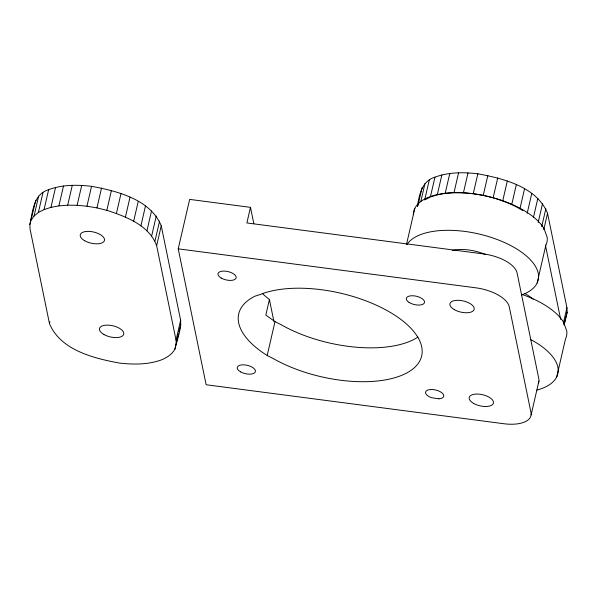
<?xml version="1.0" encoding="UTF-8"?>
<svg xmlns="http://www.w3.org/2000/svg" width="597" height="597" viewBox="0 0 597 597"><rect width="100%" height="100%" fill="white"/><g stroke="black" fill="none" stroke-linecap="round" stroke-linejoin="round"><path stroke-width="0.9" d="M29.85 224.614C32.753 211.763 33.335 194.174 48.648 189.689C62.304 184.548 77.252 184.66 91.55 186.324C117.072 191.04 150.362 199.279 161.242 225.793L180.637 320.246C181.242 330.081 177.063 339.618 174.928 349.126C172.175 354.2 167.212 357.402 162.056 359.655C148.399 364.797 133.452 364.685 119.154 363.021C93.632 358.304 60.342 350.066 49.461 323.552L30.066 229.106L29.85 224.614L35.775 200.219M31.186 220.106L34.051 216.039L38.641 196.144M34.051 216.039L38.372 212.495L42.969 192.607M38.372 212.495L44.059 209.584L48.648 189.689M44.059 209.584L50.961 207.36L55.551 187.473M50.961 207.36L58.902 205.883L63.491 185.995M58.902 205.883L67.7 205.189L72.289 185.301M49.461 323.552L49.879 321.746M67.7 205.189L77.125 205.301L81.714 185.413M77.125 205.301L86.953 206.211L91.55 186.324M86.953 206.211L96.945 207.898L101.535 188.01M176.264 344.618L176.048 340.133L156.653 245.68C149.198 225.159 125.93 216.607 106.848 210.316L111.438 190.428M116.422 213.413L121.012 193.525M125.43 217.107L130.019 197.219M133.646 221.315L138.235 201.428M140.877 225.92L145.467 206.032M146.937 230.815L151.526 210.928M151.675 235.89L156.265 216.002M154.981 241.001L159.578 221.114M156.653 245.68L161.242 225.793M178.227 248.845L475.899 287.829A31.066 14.298 13 0 1 509.278 306.865L530.994 412.624A31.066 14.298 13 0 1 503.801 423.728L206.137 384.752L178.227 248.845L189.645 199.391L250.486 207.36L253.859 223.763M176.048 340.133L180.637 320.246M174.928 349.126L178.481 333.76M178.891 331.954L180.854 324.731M250.486 207.36L246.889 222.95L483.719 253.964A31.066 14.298 13 0 1 517.099 273.001L538.815 378.759A31.066 14.298 13 0 1 538.285 383.222M262.628 293.717A92.774 42.693 13 0 0 264.568 295.537L269.411 299.522L265.814 315.112L275.001 321.619L280.993 324.656A93.207 42.894 13 0 0 417.975 337.074M267.18 355.484A92.774 42.693 13 0 1 255.001 296.164L260.046 294.567A93.207 42.894 13 0 1 388.535 311.395A93.207 42.894 13 0 1 401.669 375.349A93.207 42.894 13 0 1 273.18 358.521L267.18 355.484L275.001 321.619M406.512 244.337L414.788 208.502M417.4 206.666C419.131 195.018 421.87 180.958 434.944 177.167C448.601 172.026 463.548 172.137 477.846 173.802C503.368 178.518 536.658 186.757 547.539 213.271L566.934 307.724L567.15 312.209L564.225 324.865M417.9 205.778L422.072 187.697M420.766 201.704L424.937 183.622M424.676 199.973L429.265 180.085M434.944 177.167L430.355 197.055L425.482 199.555M431.221 196.779L437.258 194.838L441.847 174.943M437.258 194.838L445.198 193.361L449.787 173.473M445.198 193.361L453.996 192.667L458.586 172.779M453.996 192.667L463.421 192.779L468.018 172.891M463.421 192.779L473.249 193.689L477.846 173.802M473.249 193.689L483.242 195.376L487.831 175.488M522.83 210.637C513.718 204.778 503.472 200.92 493.144 197.794L497.734 177.906M502.719 200.89L507.308 181.003M511.726 204.584L516.315 184.697M519.942 208.793L524.532 188.898M527.173 213.398L531.763 193.51M533.442 217.39L537.822 198.405M538.181 222.465L542.561 203.48M541.695 226.673L545.874 208.592M543.785 229.539L547.539 213.271M537.128 283.038L545.815 245.412A68.349 31.454 13 0 0 547.18 237.3L543.994 228.487A68.349 31.454 13 0 0 469.988 193.383A68.349 31.454 13 0 0 413.325 214.741M531.106 414.93L538.927 381.073M563.389 323.089L566.934 307.724M563.941 324.85L567.15 312.209M556.74 376.849L565.426 339.223A68.349 31.454 13 0 0 566.792 331.111L563.598 322.298A68.349 31.454 13 0 0 521.808 294.373M483.242 195.376L493.144 197.794M96.945 207.898L106.848 210.316M545.374 244.964L560.665 319.432M269.411 299.522L273.904 321.395M530.74 339.589A68.349 31.454 13 0 1 536.927 390.08M406.915 244.651A68.349 31.454 13 0 1 503.547 242.113A68.349 31.454 13 0 1 521.397 295.015M524.77 293.455A46.7 21.492 13 0 1 533.128 299.149M452.227 250.464A30.134 13.865 13 0 1 485.331 254.479M438.914 398.811L431.407 397.669A9.321 4.291 13 0 1 427.161 390.326A9.321 4.291 13 0 1 441.504 392.498A9.321 4.291 13 0 1 438.914 398.811M84.677 240.74A12.425 5.716 13 0 0 104.385 240.695A12.425 5.716 13 0 0 88.035 231.367A12.425 5.716 13 0 0 84.677 240.74M103.923 334.499A12.425 5.716 13 0 0 123.639 334.447A12.425 5.716 13 0 0 107.281 325.119A12.425 5.716 13 0 0 103.923 334.499M409.117 302.448A9.321 4.291 13 0 0 424.295 303.045A9.321 4.291 13 0 0 412.84 295.754A9.321 4.291 13 0 0 409.117 302.448M240.561 371.864A9.321 4.291 13 0 0 255.344 371.827A9.321 4.291 13 0 0 243.076 364.827A9.321 4.291 13 0 0 240.561 371.864M221.308 278.105A9.321 4.291 13 0 0 236.091 278.068A9.321 4.291 13 0 0 223.83 271.075A9.321 4.291 13 0 0 221.308 278.105M473.615 403.415A12.425 5.716 13 0 0 493.331 403.371A12.425 5.716 13 0 0 476.973 394.042A12.425 5.716 13 0 0 473.615 403.415M454.362 309.664A12.425 5.716 13 0 0 474.078 309.619A12.425 5.716 13 0 0 457.72 300.291A12.425 5.716 13 0 0 454.362 309.664"/></g></svg>
